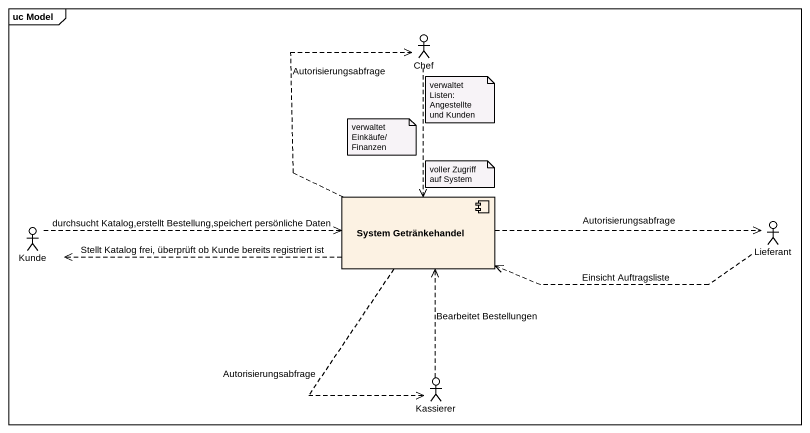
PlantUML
@startuml
mainframe uc Model
actor Chef
component "System Getränkehandel" as System_Getränkehandel
actor Lieferant
actor Kunde
actor Kassierer
Chef ..> System_Getränkehandel
System_Getränkehandel .up.> Chef : Autorisierungsabfrage
System_Getränkehandel .right.> Lieferant : Autorisierungsabfrage
System_Getränkehandel .left.> Kunde : Stellt Katalog frei, überprüft ob Kunde bereits registriert ist
System_Getränkehandel ..> Kassierer : Autorisierungsabfrage
Lieferant .left.> System_Getränkehandel : Einsicht Auftragsliste
Kunde .right.> System_Getränkehandel : durchsucht Katalog,erstellt Bestellung,speichert persönliche Daten
Kassierer .up.> System_Getränkehandel : Bearbeitet Bestellungen
note as N1
  verwaltet Listen: Angestellte und Kunden
end note
note as N2
  verwaltet Einkäufe/Finanzen
end note
note as N3
  voller Zugriff auf System
end note
@enduml
